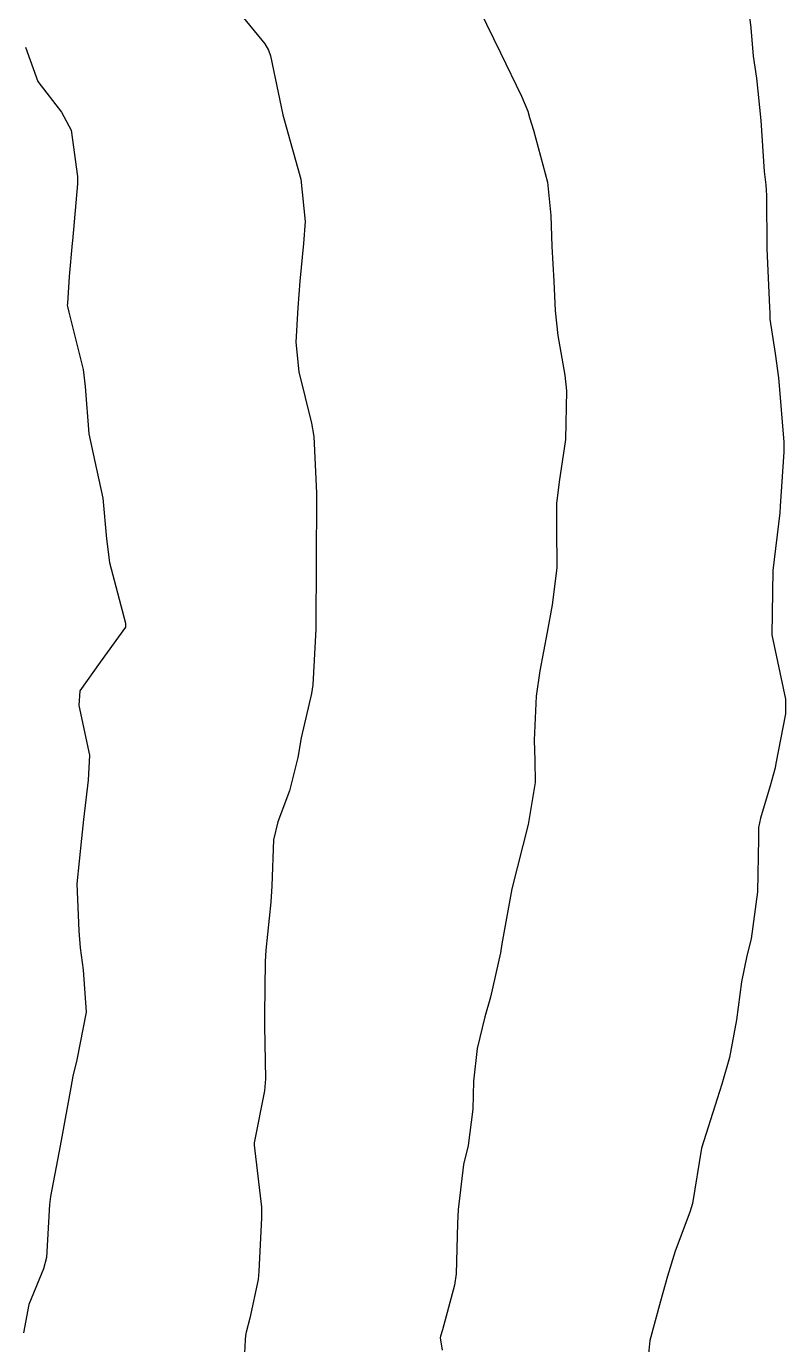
# Model space of a CAD drawing. Header units: metres. Extents: x 298520 to 308411, y 7433745 to 7450750.
# Drawn here: x 301951 to 301974.63, y 7441685.36 to 7441726.38 of the extents above; entities that cross this region are included whole.
import ezdxf

# ---------------------------------------------------------------- set-up
doc = ezdxf.new("R2010")
doc.units = ezdxf.units.M
doc.header["$LTSCALE"] = 10
doc.layers.add('Curvas de Nivel 1m', color=11, linetype='Continuous')

msp = doc.modelspace()

# ---------------------------------------------------------------- linework, layer by layer
at = {"layer": 'Curvas de Nivel 1m', "flags": 128}
for points, elevation in [([(301973.414, 7441727.46), (301973.55, 7441726.34), (301973.623, 7441725.458), (301973.727, 7441724.772), (301973.857, 7441723.458), (301973.968, 7441721.867), (301974.016, 7441721.455), (301974.038, 7441721.123), (301974.044, 7441719.455), (301974.135, 7441717.644), (301974.136, 7441717.453), (301974.142, 7441717.273), (301974.31, 7441716.204), (301974.413, 7441715.449), (301974.421, 7441715.329), (301974.579, 7441713.447), (301974.582, 7441713.143), (301974.467, 7441711.448), (301974.449, 7441711.25), (301974.233, 7441709.45), (301974.203, 7441707.45), (301974.628, 7441705.446), (301974.633, 7441704.991), (301974.333, 7441703.448), (301974.302, 7441703.307), (301974.152, 7441702.755), (301973.846, 7441701.745), (301973.793, 7441701.455), (301973.785, 7441701.111), (301973.759, 7441699.455), (301973.56, 7441697.989), (301973.422, 7441697.46), (301973.261, 7441696.648), (301973.105, 7441695.464), (301972.881, 7441694.298), (301972.652, 7441693.471), (301972.498, 7441693.011), (301972.013, 7441691.48), (301971.729, 7441689.749), (301971.65, 7441689.483), (301971.195, 7441688.274), (301970.958, 7441687.49), (301970.739, 7441686.714), (301970.406, 7441685.495), (301970.362, 7441685.073)], 746), ([(301957.609, 7441726.827), (301958.425, 7441725.838), (301958.534, 7441725.639), (301958.598, 7441725.461), (301958.987, 7441723.634), (301959.208, 7441722.814), (301959.544, 7441721.628), (301959.673, 7441720.313), (301959.622, 7441719.627), (301959.511, 7441718.453), (301959.446, 7441717.629), (301959.385, 7441716.556), (301959.479, 7441715.628), (301959.872, 7441714.039), (301959.948, 7441713.623), (301960.026, 7441711.852), (301960.026, 7441711.622), (301960.023, 7441709.834), (301960.022, 7441709.622), (301960.01, 7441707.817), (301960.006, 7441707.622), (301959.914, 7441705.894), (301959.872, 7441705.623), (301959.555, 7441704.24), (301959.444, 7441703.627), (301959.186, 7441702.591), (301958.822, 7441701.633), (301958.693, 7441701.068), (301958.642, 7441699.635), (301958.612, 7441699.131), (301958.451, 7441697.636), (301958.437, 7441697.287), (301958.414, 7441695.636), (301958.41, 7441695.285), (301958.445, 7441693.636), (301958.416, 7441693.258), (301958.085, 7441691.639), (301958.086, 7441691.566), (301958.313, 7441689.637), (301958.318, 7441689.309), (301958.237, 7441687.637), (301958.213, 7441687.393), (301957.951, 7441686.189), (301957.839, 7441685.747), (301957.822, 7441685.642), (301957.808, 7441685.509), (301957.721, 7441683.643)], 748), ([(301965.101, 7441726.898), (301965.756, 7441725.557), (301966.41, 7441724.213), (301966.604, 7441723.746), (301966.662, 7441723.546), (301966.785, 7441723.157), (301967.218, 7441721.537), (301967.32, 7441720.493), (301967.351, 7441719.535), (301967.415, 7441718.456), (301967.456, 7441717.533), (301967.543, 7441716.759), (301967.757, 7441715.528), (301967.815, 7441715.044), (301967.784, 7441713.527), (301967.579, 7441712.214), (301967.5, 7441711.531), (301967.502, 7441710.788), (301967.509, 7441709.531), (301967.367, 7441708.382), (301967.206, 7441707.535), (301966.985, 7441706.332), (301966.87, 7441705.54), (301966.801, 7441704.172), (301966.83, 7441703.54), (301966.836, 7441702.856), (301966.616, 7441701.543), (301966.113, 7441699.55), (301965.804, 7441697.836), (301965.754, 7441697.553), (301965.45, 7441696.176), (301965.273, 7441695.558), (301965.033, 7441694.581), (301964.914, 7441693.561), (301964.898, 7441692.694), (301964.754, 7441691.563), (301964.609, 7441690.962), (301964.435, 7441689.566), (301964.42, 7441689.134), (301964.378, 7441687.566), (301964.322, 7441687.212), (301963.947, 7441685.823), (301963.889, 7441685.626), (301963.884, 7441685.571), (301963.888, 7441685.516), (301963.939, 7441685.187)], 747), ([(301950.977, 7441725.732), (301951.354, 7441724.668), (301952.093, 7441723.715), (301952.395, 7441723.154), (301952.591, 7441721.708), (301952.593, 7441721.486), (301952.435, 7441719.709), (301952.429, 7441719.632), (301952.336, 7441718.595), (301952.276, 7441717.758), (301952.272, 7441717.711), (301952.277, 7441717.665), (301952.321, 7441717.49), (301952.77, 7441715.705), (301952.832, 7441715.171), (301952.944, 7441713.703), (301953.125, 7441712.846), (301953.383, 7441711.699), (301953.498, 7441710.44), (301953.59, 7441709.696), (301954.084, 7441707.812), (301954.081, 7441707.691), (301953.297, 7441706.594), (301952.66, 7441705.705), (301952.631, 7441705.253), (301952.96, 7441703.702), (301952.923, 7441702.93), (301952.782, 7441701.704), (301952.72, 7441701.112), (301952.566, 7441699.705), (301952.629, 7441698.243), (301952.671, 7441697.711), (301952.771, 7441697.022), (301952.864, 7441695.708), (301952.565, 7441694.229), (301952.444, 7441693.714), (301952.386, 7441693.366), (301952.085, 7441691.719), (301952.009, 7441691.33), (301951.745, 7441689.973), (301951.716, 7441689.723), (301951.623, 7441688.077), (301951.529, 7441687.724), (301951.075, 7441686.61), (301950.912, 7441685.73)], 749)]:
    msp.add_lwpolyline(points, dxfattribs=dict(at, elevation=elevation))

doc.saveas('drawing.dxf')
